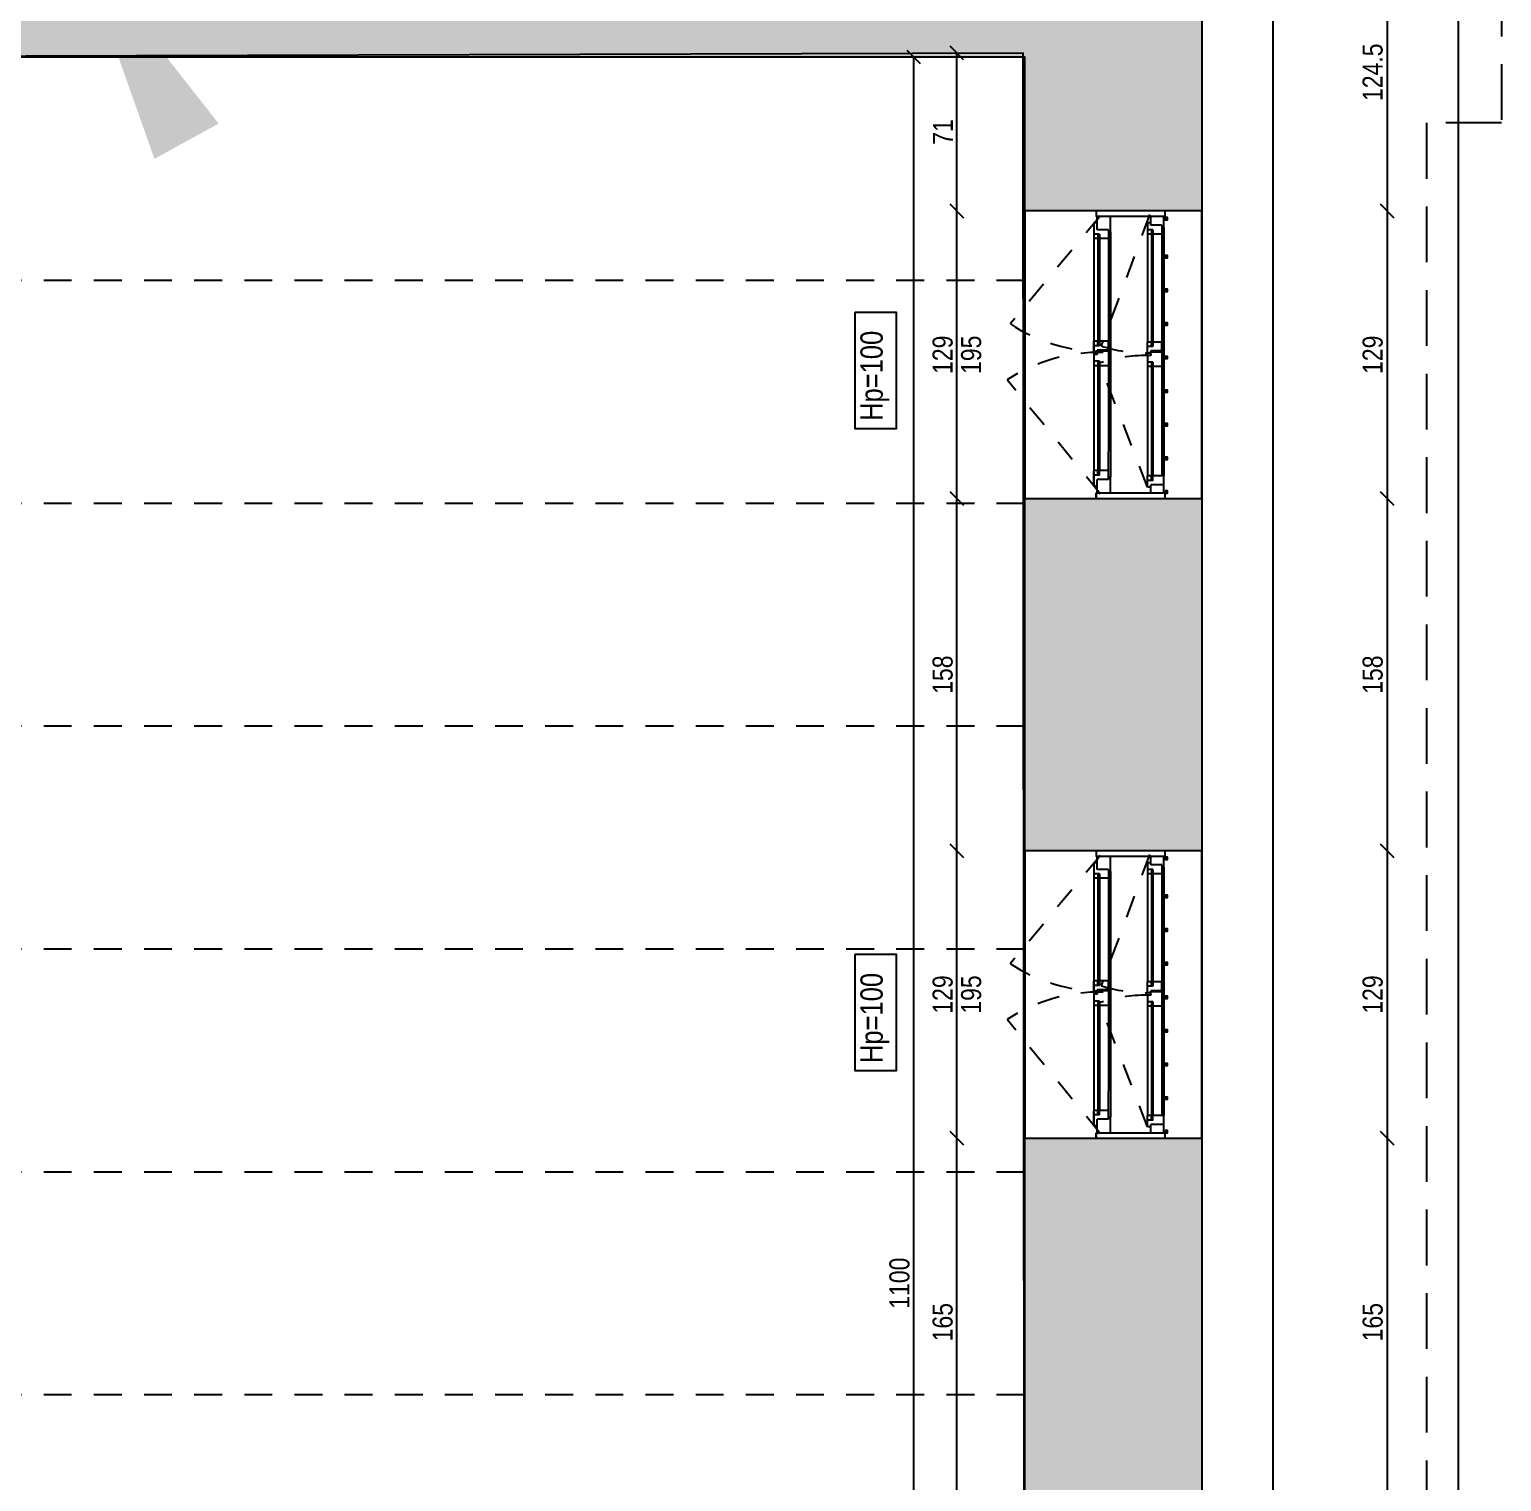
# Model space of a CAD drawing. Header units: metres. Extents: x 493 to 630, y -132 to -15.
# Drawn here: x 565.37 to 571.97, y -54.58 to -48.06 of the extents above; entities that cross this region are included whole.
import ezdxf
from ezdxf import colors
from ezdxf.entities.mleader import LeaderData, LeaderLine
from ezdxf.math import Vec2, Vec3

# ---------------------------------------------------------------- set-up
doc = ezdxf.new("R2010")
doc.units = ezdxf.units.M
doc.header["$MEASUREMENT"] = 0
doc.header["$PDMODE"] = 3
doc.linetypes.add('HIDDEN', pattern=[0.375, 0.25, -0.125])
doc.linetypes.add('HIDDEN2', pattern=[0.1875, 0.125, -0.0625])
for name, color, linetype in [('a_caramida', 2, 'Continuous'), ('a_cote_50', 9, 'Continuous'), ('a_grinzi', 253, 'HIDDEN'), ('a_pereti_hasuri', 253, 'Continuous'), ('a_punctat', 40, 'HIDDEN2'), ('a_scari_punctat', 40, 'HIDDEN2'), ('a_tamplarie_ferestre', 6, 'Continuous'), ('a_tamplarie_usi', 6, 'Continuous'), ('a_text', 7, 'Continuous'), ('a_vederi', 74, 'Continuous'), ('a_vederi subtiri', 124, 'Continuous'), ('sticla', 140, 'Continuous')]:
    doc.layers.add(name, color=color, linetype=linetype)
doc.layers.add('a_suprafete', color=7, linetype='Continuous', plot=False)
doc.styles.get("Standard").update_dxf_attribs({"font": 'ARIALN.TTF'})
doc.dimstyles.new('50 cote', dxfattribs={"dimtxt": 0.09, "dimasz": 0.06, "dimexe": 0, "dimexo": 0, "dimgap": 0.018, "dimtad": 1, "dimdec": 1, "dimlfac": 100, "dimrnd": 0.5, "dimdsep": 46, "dimtxsty": 'Standard', "dimblk": 'OBLIQUE', "dimcen": 0.00045, "dimclrd": 256, "dimclrt": 4, "dimadec": 1, "dimazin": 0, "dimtfac": 1, "dimtdec": 1, "dimtix": 1, "dimtofl": 0, "dimtmove": 0, "dimatfit": 3, "dimldrblk": 'OBLIQUE', "dimfxl": 0, "dimtolj": 1, "dimtzin": 0, "dimarcsym": 0})
pattern_1 = [(45, (-4876.954644, 8292.469365), (-0.04419417382, 0.04419417382), []), (45, (-4876.91045, 8292.469365), (-0.04419417382, 0.04419417382), [0.03125, -0.015625])]

# ---------------------------------------------------------------- blocks, each defined once
blk = doc.blocks.new('_Oblique')
at = {"color": 0, "linetype": 'ByBlock', "lineweight": -2}
blk.add_line((-0.5, -0.5), (0.5, 0.5), dxfattribs=at)
blk = doc.blocks.new('*D818')
at = {"layer": 'a_cote_50', "lineweight": -2, "ltscale": 0.3}
blk.add_line((569.3326, -59.1861), (569.3326, -48.1861), dxfattribs=at)
at = {"layer": 'Defpoints', "color": 0, "ltscale": 0.3}
for p in [(569.3326, -48.1861), (569.8301, -48.1861), (569.8301, -59.1861)]:
    blk.add_point(p, dxfattribs=at)
at = {"layer": 'a_cote_50', "lineweight": -2, "ltscale": 0.3, "xscale": 0.06, "yscale": 0.06, "zscale": 0.06}
for p, rotation in [((569.3326, -48.1861), 90), ((569.3326, -59.1861), 270)]:
    blk.add_blockref('_Oblique', p, dxfattribs=dict(at, rotation=rotation))
at = {"layer": 'a_cote_50', "color": 4, "ltscale": 0.3, "insert": (569.2686, -53.6861), "char_height": 0.09, "attachment_point": 5, "rotation": 90}
blk.add_mtext('\\A1;1100', dxfattribs=at)
blk = doc.blocks.new('*D823')
at = {"layer": 'a_cote_50', "lineweight": -2, "ltscale": 0.3}
blk.add_line((569.5263, -54.6861), (569.5263, -53.0361), dxfattribs=at)
at = {"layer": 'Defpoints', "color": 0, "ltscale": 0.3}
for p in [(569.5263, -53.0361), (569.8301, -53.0361), (569.8301, -54.6861)]:
    blk.add_point(p, dxfattribs=at)
at = {"layer": 'a_cote_50', "lineweight": -2, "ltscale": 0.3, "xscale": 0.06, "yscale": 0.06, "zscale": 0.06}
for p, rotation in [((569.5263, -53.0361), 90), ((569.5263, -54.6861), 270)]:
    blk.add_blockref('_Oblique', p, dxfattribs=dict(at, rotation=rotation))
at = {"layer": 'a_cote_50', "color": 4, "ltscale": 0.3, "insert": (569.4624, -53.8611), "char_height": 0.09, "attachment_point": 5, "rotation": 90}
blk.add_mtext('\\A1;165', dxfattribs=at)
blk = doc.blocks.new('*D824')
at = {"layer": 'a_cote_50', "lineweight": -2, "ltscale": 0.3}
blk.add_line((569.5263, -53.0361), (569.5263, -51.7461), dxfattribs=at)
at = {"layer": 'Defpoints', "color": 0, "ltscale": 0.3}
for p in [(569.5263, -51.7461), (569.8301, -51.7461), (569.8301, -53.0361)]:
    blk.add_point(p, dxfattribs=at)
at = {"layer": 'a_cote_50', "lineweight": -2, "ltscale": 0.3, "xscale": 0.06, "yscale": 0.06, "zscale": 0.06}
for p, rotation in [((569.5263, -51.7461), 90), ((569.5263, -53.0361), 270)]:
    blk.add_blockref('_Oblique', p, dxfattribs=dict(at, rotation=rotation))
at = {"layer": 'a_cote_50', "color": 4, "ltscale": 0.3, "char_height": 0.09, "attachment_point": 5, "rotation": 90}
for s, insert in [('\\A1;129', (569.4624, -52.3911)), ('\\A1;195', (569.5903, -52.3911))]:
    blk.add_mtext(s, dxfattribs=dict(at, insert=insert))
blk = doc.blocks.new('*D825')
at = {"layer": 'a_cote_50', "lineweight": -2, "ltscale": 0.3}
blk.add_line((569.5263, -51.7461), (569.5263, -50.1661), dxfattribs=at)
at = {"layer": 'Defpoints', "color": 0, "ltscale": 0.3}
for p in [(569.5263, -50.1661), (569.8301, -50.1661), (569.8301, -51.7461)]:
    blk.add_point(p, dxfattribs=at)
at = {"layer": 'a_cote_50', "lineweight": -2, "ltscale": 0.3, "xscale": 0.06, "yscale": 0.06, "zscale": 0.06}
for p, rotation in [((569.5263, -50.1661), 90), ((569.5263, -51.7461), 270)]:
    blk.add_blockref('_Oblique', p, dxfattribs=dict(at, rotation=rotation))
at = {"layer": 'a_cote_50', "color": 4, "ltscale": 0.3, "insert": (569.4624, -50.9561), "char_height": 0.09, "attachment_point": 5, "rotation": 90}
blk.add_mtext('\\A1;158', dxfattribs=at)
blk = doc.blocks.new('*D826')
at = {"layer": 'a_cote_50', "lineweight": -2, "ltscale": 0.3}
blk.add_line((569.5263, -50.1661), (569.5263, -48.8761), dxfattribs=at)
at = {"layer": 'Defpoints', "color": 0, "ltscale": 0.3}
for p in [(569.5263, -48.8761), (569.8301, -48.8761), (569.8301, -50.1661)]:
    blk.add_point(p, dxfattribs=at)
at = {"layer": 'a_cote_50', "lineweight": -2, "ltscale": 0.3, "xscale": 0.06, "yscale": 0.06, "zscale": 0.06}
for p, rotation in [((569.5263, -48.8761), 90), ((569.5263, -50.1661), 270)]:
    blk.add_blockref('_Oblique', p, dxfattribs=dict(at, rotation=rotation))
at = {"layer": 'a_cote_50', "color": 4, "ltscale": 0.3, "char_height": 0.09, "attachment_point": 5, "rotation": 90}
for s, insert in [('\\A1;129', (569.4624, -49.5211)), ('\\A1;195', (569.5903, -49.5211))]:
    blk.add_mtext(s, dxfattribs=dict(at, insert=insert))
blk = doc.blocks.new('*D827')
at = {"layer": 'a_cote_50', "lineweight": -2, "ltscale": 0.3}
blk.add_line((569.5263, -48.8761), (569.5263, -48.1673), dxfattribs=at)
at = {"layer": 'Defpoints', "color": 0, "ltscale": 0.3}
for p in [(569.5263, -48.1673), (569.8227, -48.1673), (569.8301, -48.8761)]:
    blk.add_point(p, dxfattribs=at)
at = {"layer": 'a_cote_50', "lineweight": -2, "ltscale": 0.3, "xscale": 0.06, "yscale": 0.06, "zscale": 0.06}
for p, rotation in [((569.5263, -48.1673), 90), ((569.5263, -48.8761), 270)]:
    blk.add_blockref('_Oblique', p, dxfattribs=dict(at, rotation=rotation))
at = {"layer": 'a_cote_50', "color": 4, "ltscale": 0.3, "insert": (569.4631, -48.5217), "char_height": 0.09, "attachment_point": 5, "rotation": 90}
blk.add_mtext('\\A1;71', dxfattribs=at)
blk = doc.blocks.new('tampalrie subsol')
at = {"layer": 'a_punctat', "ltscale": 0.3}
for p, q in [((570.1701, -48.8975), (569.7657, -49.3828)), ((570.3898, -48.8924), (570.1732, -49.4817)), ((570.3809, -50.1144), (570.166, -49.5585)), ((570.1701, -50.1459), (569.7515, -49.6336)), ((570.1701, -51.7675), (569.7657, -52.2528)), ((570.3898, -51.7624), (570.1732, -52.3517)), ((570.3809, -52.9844), (570.166, -52.4285)), ((570.1701, -53.0159), (569.7515, -52.5036))]:
    blk.add_line(p, q, dxfattribs=at)
for centre, radius, start, end in [((570.1716, -48.7726), 0.7328, 236.37324, 270.6636), ((570.1651, -50.2649), 0.7547, 88.69255, 123.23241), ((570.3809, -50.209), 0.685, 90.0324, 108.27952), ((570.3805, -48.8307), 0.6832, 252.33994, 270), ((570.1716, -51.6426), 0.7328, 236.37324, 270.6636), ((570.3805, -51.7007), 0.6832, 252.33994, 270), ((570.1651, -53.1349), 0.7547, 88.69255, 123.23241), ((570.3809, -53.079), 0.685, 90.0324, 108.27952)]:
    blk.add_arc(centre, radius, start, end, dxfattribs=at)
at = {"layer": 'a_tamplarie_usi'}
for p, q in [((570.1405, -48.9299), (570.1405, -48.9999)), ((570.1555, -48.9299), (570.1405, -48.9299)), ((570.1555, -48.9599), (570.1555, -48.8999)), ((570.2155, -48.9699), (570.2155, -48.8999)), ((570.3805, -48.9299), (570.3805, -48.9799)), ((570.3955, -48.9299), (570.3805, -48.9299)), ((570.3955, -48.9399), (570.3955, -48.8999)), ((570.4551, -48.9499), (570.4551, -48.8999)), ((570.1655, -48.9799), (570.1405, -48.9799)), ((570.1585, -48.9999), (570.1405, -48.9999)), ((570.2055, -48.9599), (570.1555, -48.9599)), ((570.1585, -48.9799), (570.1585, -48.9999)), ((570.1655, -48.9799), (570.1655, -48.9999)), ((570.2055, -48.9999), (570.1655, -48.9999)), ((570.2055, -48.9599), (570.2055, -48.9999)), ((570.2155, -48.9699), (570.2055, -48.9699)), ((570.4055, -48.9599), (570.3805, -48.9599)), ((570.3985, -48.9799), (570.3805, -48.9799)), ((570.4455, -48.9399), (570.3955, -48.9399)), ((570.3985, -48.9599), (570.3985, -48.9799)), ((570.4055, -48.9599), (570.4055, -48.9799)), ((570.4455, -48.9799), (570.4055, -48.9799)), ((570.4455, -48.9399), (570.4455, -48.9799)), ((570.4555, -48.9499), (570.4455, -48.9499)), ((570.1405, -49.5103), (570.1405, -49.4603)), ((570.1585, -49.4603), (570.1405, -49.4603)), ((570.1585, -49.4803), (570.1585, -49.4603)), ((570.2055, -49.4603), (570.1655, -49.4603)), ((570.1655, -49.4803), (570.1655, -49.4603)), ((570.2055, -49.5003), (570.2055, -49.4603)), ((570.3805, -49.5139), (570.3805, -49.4639)), ((570.3985, -49.4639), (570.3805, -49.4639)), ((570.3985, -49.4839), (570.3985, -49.4639)), ((570.4455, -49.4639), (570.4055, -49.4639)), ((570.4055, -49.4839), (570.4055, -49.4639)), ((570.4455, -49.5039), (570.4455, -49.4639)), ((570.1655, -49.4803), (570.1405, -49.4803)), ((570.1555, -49.5103), (570.1405, -49.5103)), ((570.1405, -49.5203), (570.1405, -49.5703)), ((570.1555, -49.5203), (570.1405, -49.5203)), ((570.1555, -49.5153), (570.1555, -49.5003)), ((570.2055, -49.5003), (570.1555, -49.5003)), ((570.2055, -49.5053), (570.1555, -49.5053)), ((570.1555, -49.5153), (570.1555, -49.5203)), ((570.2055, -49.5053), (570.2055, -49.5703)), ((570.4055, -49.4839), (570.3805, -49.4839)), ((570.3955, -49.5139), (570.3805, -49.5139)), ((570.3805, -49.5239), (570.3805, -49.5739)), ((570.3955, -49.5239), (570.3805, -49.5239)), ((570.3955, -49.5189), (570.3955, -49.5039)), ((570.4455, -49.5039), (570.3955, -49.5039)), ((570.4455, -49.5089), (570.3955, -49.5089)), ((570.3955, -49.5189), (570.3955, -49.5239)), ((570.4455, -49.5089), (570.4455, -49.5739)), ((570.1655, -49.5503), (570.1405, -49.5503)), ((570.1585, -49.5703), (570.1405, -49.5703)), ((570.1585, -49.5503), (570.1585, -49.5703)), ((570.1655, -49.5503), (570.1655, -49.5703)), ((570.2055, -49.5703), (570.1655, -49.5703)), ((570.4055, -49.5539), (570.3805, -49.5539)), ((570.3985, -49.5739), (570.3805, -49.5739)), ((570.3985, -49.5539), (570.3985, -49.5739)), ((570.4055, -49.5539), (570.4055, -49.5739)), ((570.4455, -49.5739), (570.4055, -49.5739)), ((570.1405, -50.1108), (570.1405, -50.0408)), ((570.1581, -50.0408), (570.1405, -50.0408)), ((570.1651, -50.0608), (570.1405, -50.0608)), ((570.1581, -50.0608), (570.1581, -50.0408)), ((570.2055, -50.0408), (570.1651, -50.0408)), ((570.1651, -50.0608), (570.1651, -50.0408)), ((570.2055, -50.0808), (570.2055, -50.0408)), ((570.1555, -50.1108), (570.1405, -50.1108)), ((570.1555, -50.1425), (570.1555, -50.0808)), ((570.2055, -50.0808), (570.1555, -50.0808)), ((570.2155, -50.0708), (570.2055, -50.0708)), ((570.2155, -50.1425), (570.2155, -50.0708)), ((570.3809, -50.1144), (570.3809, -50.0644)), ((570.3989, -50.0644), (570.3809, -50.0644)), ((570.4059, -50.0844), (570.3809, -50.0844)), ((570.3959, -50.1144), (570.3809, -50.1144)), ((570.3959, -50.1425), (570.3959, -50.1044)), ((570.4551, -50.1044), (570.3959, -50.1044)), ((570.3985, -50.0844), (570.3985, -50.0644)), ((570.4551, -50.0644), (570.4055, -50.0644)), ((570.4055, -50.0844), (570.4055, -50.0644)), ((570.4551, -50.1044), (570.4551, -50.0644)), ((570.4551, -50.1425), (570.4551, -50.1044)), ((570.1555, -51.8299), (570.1555, -51.7699)), ((570.2155, -51.8399), (570.2155, -51.7699)), ((570.3955, -51.8099), (570.3955, -51.7699)), ((570.4551, -51.8199), (570.4551, -51.7699)), ((570.1405, -51.7999), (570.1405, -51.8699)), ((570.1555, -51.7999), (570.1405, -51.7999)), ((570.2055, -51.8299), (570.1555, -51.8299)), ((570.2055, -51.8299), (570.2055, -51.8699)), ((570.2155, -51.8399), (570.2055, -51.8399)), ((570.3805, -51.7999), (570.3805, -51.8499)), ((570.3955, -51.7999), (570.3805, -51.7999)), ((570.4055, -51.8299), (570.3805, -51.8299)), ((570.4455, -51.8099), (570.3955, -51.8099)), ((570.3985, -51.8299), (570.3985, -51.8499)), ((570.4055, -51.8299), (570.4055, -51.8499)), ((570.4455, -51.8099), (570.4455, -51.8499)), ((570.4555, -51.8199), (570.4455, -51.8199)), ((570.1655, -51.8499), (570.1405, -51.8499)), ((570.1585, -51.8699), (570.1405, -51.8699)), ((570.1585, -51.8499), (570.1585, -51.8699)), ((570.1655, -51.8499), (570.1655, -51.8699)), ((570.2055, -51.8699), (570.1655, -51.8699)), ((570.3985, -51.8499), (570.3805, -51.8499)), ((570.4455, -51.8499), (570.4055, -51.8499)), ((570.1405, -52.3803), (570.1405, -52.3303)), ((570.1585, -52.3303), (570.1405, -52.3303)), ((570.1655, -52.3503), (570.1405, -52.3503)), ((570.1555, -52.3853), (570.1555, -52.3703)), ((570.2055, -52.3703), (570.1555, -52.3703)), ((570.1585, -52.3503), (570.1585, -52.3303)), ((570.2055, -52.3303), (570.1655, -52.3303)), ((570.1655, -52.3503), (570.1655, -52.3303)), ((570.2055, -52.3703), (570.2055, -52.3303)), ((570.3805, -52.3839), (570.3805, -52.3339)), ((570.3985, -52.3339), (570.3805, -52.3339)), ((570.4055, -52.3539), (570.3805, -52.3539)), ((570.3985, -52.3539), (570.3985, -52.3339)), ((570.4455, -52.3339), (570.4055, -52.3339)), ((570.4055, -52.3539), (570.4055, -52.3339)), ((570.4455, -52.3739), (570.4455, -52.3339)), ((570.1555, -52.3803), (570.1405, -52.3803)), ((570.1405, -52.3903), (570.1405, -52.4403)), ((570.1555, -52.3903), (570.1405, -52.3903)), ((570.1655, -52.4203), (570.1405, -52.4203)), ((570.2055, -52.3753), (570.1555, -52.3753)), ((570.1555, -52.3853), (570.1555, -52.3903)), ((570.1585, -52.4203), (570.1585, -52.4403)), ((570.1655, -52.4203), (570.1655, -52.4403)), ((570.2055, -52.3753), (570.2055, -52.4403)), ((570.3955, -52.3839), (570.3805, -52.3839)), ((570.3805, -52.3939), (570.3805, -52.4439)), ((570.3955, -52.3939), (570.3805, -52.3939)), ((570.4055, -52.4239), (570.3805, -52.4239)), ((570.3955, -52.3889), (570.3955, -52.3739)), ((570.4455, -52.3739), (570.3955, -52.3739)), ((570.4455, -52.3789), (570.3955, -52.3789)), ((570.3955, -52.3889), (570.3955, -52.3939)), ((570.3985, -52.4239), (570.3985, -52.4439)), ((570.4055, -52.4239), (570.4055, -52.4439)), ((570.4455, -52.3789), (570.4455, -52.4439)), ((570.1585, -52.4403), (570.1405, -52.4403)), ((570.2055, -52.4403), (570.1655, -52.4403)), ((570.3985, -52.4439), (570.3805, -52.4439)), ((570.4455, -52.4439), (570.4055, -52.4439)), ((570.1405, -52.9808), (570.1405, -52.9108)), ((570.1581, -52.9108), (570.1405, -52.9108)), ((570.1651, -52.9308), (570.1405, -52.9308)), ((570.1555, -53.0125), (570.1555, -52.9508)), ((570.2055, -52.9508), (570.1555, -52.9508)), ((570.1581, -52.9308), (570.1581, -52.9108)), ((570.2055, -52.9108), (570.1651, -52.9108)), ((570.1651, -52.9308), (570.1651, -52.9108)), ((570.2055, -52.9508), (570.2055, -52.9108)), ((570.2155, -52.9408), (570.2055, -52.9408)), ((570.2155, -53.0125), (570.2155, -52.9408)), ((570.3809, -52.9844), (570.3809, -52.9344)), ((570.3989, -52.9344), (570.3809, -52.9344)), ((570.4059, -52.9544), (570.3809, -52.9544)), ((570.3985, -52.9544), (570.3985, -52.9344)), ((570.4551, -52.9344), (570.4055, -52.9344)), ((570.4055, -52.9544), (570.4055, -52.9344)), ((570.4551, -52.9744), (570.4551, -52.9344)), ((570.1555, -52.9808), (570.1405, -52.9808)), ((570.3959, -52.9844), (570.3809, -52.9844)), ((570.3959, -53.0125), (570.3959, -52.9744)), ((570.4551, -52.9744), (570.3959, -52.9744)), ((570.4551, -53.0125), (570.4551, -52.9744))]:
    blk.add_line(p, q, dxfattribs=at)
for points in [[(570.4601, -48.8999), (570.4601, -48.8761), (570.1501, -48.8761), (570.1501, -48.8999)], [(570.4601, -50.1663), (570.4601, -50.1425), (570.1505, -50.1425), (570.1505, -50.1663)], [(570.4601, -51.7699), (570.4601, -51.7461), (570.1501, -51.7461), (570.1501, -51.7699)], [(570.4601, -53.0363), (570.4601, -53.0125), (570.1505, -53.0125), (570.1505, -53.0363)]]:
    blk.add_lwpolyline(points, close=True, dxfattribs=at)
for points in [[(570.1505, -50.1644), (570.1505, -50.1425)], [(570.1505, -50.1608), (570.1505, -50.1608)], [(570.4541, -50.154), (570.4541, -50.154)], [(570.1505, -53.0344), (570.1505, -53.0125)], [(570.1505, -53.0308), (570.1505, -53.0308)], [(570.4541, -53.024), (570.4541, -53.024)]]:
    blk.add_lwpolyline(points, dxfattribs=at)
at = {"layer": 'a_vederi subtiri'}
for p, q in [((570.1405, -48.9924), (570.1405, -50.1108)), ((570.3805, -48.9799), (570.3805, -49.4639)), ((570.3809, -49.5739), (570.3809, -50.0644)), ((570.1405, -51.8624), (570.1405, -52.9808)), ((570.3805, -51.8499), (570.3805, -52.3339)), ((570.3809, -52.4439), (570.3809, -52.9344))]:
    blk.add_line(p, q, dxfattribs=at)
for points in [[(570.2055, -48.9999), (570.2055, -49.8492), (570.2051, -50.0608)], [(570.2155, -48.9699), (570.2155, -49.8491), (570.2151, -50.0708)], [(570.4455, -48.9761), (570.4455, -49.8514), (570.4455, -50.0644)], [(570.4551, -48.9499), (570.4551, -50.0644), (570.4551, -50.0644)], [(570.2155, -51.8399), (570.2155, -52.7191), (570.2151, -52.9408)], [(570.4551, -51.8199), (570.4551, -52.9344), (570.4551, -52.9344)], [(570.2055, -51.8699), (570.2055, -52.7192), (570.2051, -52.9308)], [(570.4455, -51.8461), (570.4455, -52.7214), (570.4455, -52.9344)]]:
    blk.add_lwpolyline(points, dxfattribs=at)
at = {"layer": 'sticla'}
for p, q in [((570.1585, -48.9999), (570.1585, -49.4803)), ((570.1655, -48.9999), (570.1655, -49.4803)), ((570.3985, -48.9799), (570.3985, -49.4839)), ((570.4055, -48.9799), (570.4055, -49.4839)), ((570.1585, -49.5503), (570.1585, -50.0608)), ((570.1655, -49.5503), (570.1655, -50.0408)), ((570.3985, -49.5539), (570.3985, -50.0644)), ((570.4055, -49.5539), (570.4055, -50.0644)), ((570.1585, -51.8699), (570.1585, -52.3503)), ((570.1655, -51.8699), (570.1655, -52.3503)), ((570.3985, -51.8499), (570.3985, -52.3539)), ((570.4055, -51.8499), (570.4055, -52.3539)), ((570.1585, -52.4203), (570.1585, -52.9308)), ((570.1655, -52.4203), (570.1655, -52.9108)), ((570.3985, -52.4239), (570.3985, -52.9344)), ((570.4055, -52.4239), (570.4055, -52.9344))]:
    blk.add_line(p, q, dxfattribs=at)
blk = doc.blocks.new('*D1132')
at = {"layer": 'a_cote_50', "lineweight": -2, "ltscale": 0.3}
blk.add_line((14.3886, -21.9109), (14.3886, -23.1559), dxfattribs=at)
at = {"layer": 'Defpoints', "color": 0, "ltscale": 0.3}
for p in [(13.8882, -21.9109), (13.5582, -23.1559), (14.3886, -23.1559)]:
    blk.add_point(p, dxfattribs=at)
at = {"layer": 'a_cote_50', "lineweight": -2, "ltscale": 0.3, "xscale": 0.06, "yscale": 0.06, "zscale": 0.06}
for p, rotation in [((14.3886, -21.9109), 90), ((14.3886, -23.1559), 270)]:
    blk.add_blockref('_Oblique', p, dxfattribs=dict(at, rotation=rotation))
at = {"layer": 'a_cote_50', "color": 4, "ltscale": 0.3, "insert": (14.3246, -22.5334), "char_height": 0.09, "attachment_point": 5, "rotation": 90}
blk.add_mtext('\\A1;124.5', dxfattribs=at)
blk = doc.blocks.new('*D1133')
at = {"layer": 'a_cote_50', "lineweight": -2, "ltscale": 0.3}
blk.add_line((14.3886, -23.1559), (14.3886, -24.4459), dxfattribs=at)
at = {"layer": 'Defpoints', "color": 0, "ltscale": 0.3}
for p in [(13.5582, -23.1559), (13.5582, -24.4459), (14.3886, -24.4459)]:
    blk.add_point(p, dxfattribs=at)
at = {"layer": 'a_cote_50', "lineweight": -2, "ltscale": 0.3, "xscale": 0.06, "yscale": 0.06, "zscale": 0.06}
for p, rotation in [((14.3886, -23.1559), 90), ((14.3886, -24.4459), 270)]:
    blk.add_blockref('_Oblique', p, dxfattribs=dict(at, rotation=rotation))
at = {"layer": 'a_cote_50', "color": 4, "ltscale": 0.3, "insert": (14.3246, -23.8009), "char_height": 0.09, "attachment_point": 5, "rotation": 90}
blk.add_mtext('\\A1;129', dxfattribs=at)
blk = doc.blocks.new('*D1134')
at = {"layer": 'a_cote_50', "lineweight": -2, "ltscale": 0.3}
blk.add_line((14.3886, -24.4459), (14.3886, -26.0259), dxfattribs=at)
at = {"layer": 'Defpoints', "color": 0, "ltscale": 0.3}
for p in [(13.5582, -24.4459), (13.5582, -26.0259), (14.3886, -26.0259)]:
    blk.add_point(p, dxfattribs=at)
at = {"layer": 'a_cote_50', "lineweight": -2, "ltscale": 0.3, "xscale": 0.06, "yscale": 0.06, "zscale": 0.06}
for p, rotation in [((14.3886, -24.4459), 90), ((14.3886, -26.0259), 270)]:
    blk.add_blockref('_Oblique', p, dxfattribs=dict(at, rotation=rotation))
at = {"layer": 'a_cote_50', "color": 4, "ltscale": 0.3, "insert": (14.3246, -25.2359), "char_height": 0.09, "attachment_point": 5, "rotation": 90}
blk.add_mtext('\\A1;158', dxfattribs=at)
blk = doc.blocks.new('*D1135')
at = {"layer": 'a_cote_50', "lineweight": -2, "ltscale": 0.3}
blk.add_line((14.3886, -26.0259), (14.3886, -27.3159), dxfattribs=at)
at = {"layer": 'Defpoints', "color": 0, "ltscale": 0.3}
for p in [(13.5582, -26.0259), (13.5582, -27.3159), (14.3886, -27.3159)]:
    blk.add_point(p, dxfattribs=at)
at = {"layer": 'a_cote_50', "lineweight": -2, "ltscale": 0.3, "xscale": 0.06, "yscale": 0.06, "zscale": 0.06}
for p, rotation in [((14.3886, -26.0259), 90), ((14.3886, -27.3159), 270)]:
    blk.add_blockref('_Oblique', p, dxfattribs=dict(at, rotation=rotation))
at = {"layer": 'a_cote_50', "color": 4, "ltscale": 0.3, "insert": (14.3246, -26.6709), "char_height": 0.09, "attachment_point": 5, "rotation": 90}
blk.add_mtext('\\A1;129', dxfattribs=at)
blk = doc.blocks.new('*D1136')
at = {"layer": 'a_cote_50', "lineweight": -2, "ltscale": 0.3}
blk.add_line((14.3886, -27.3159), (14.3886, -28.9659), dxfattribs=at)
at = {"layer": 'Defpoints', "color": 0, "ltscale": 0.3}
for p in [(13.5582, -27.3159), (13.5582, -28.9659), (14.3886, -28.9659)]:
    blk.add_point(p, dxfattribs=at)
at = {"layer": 'a_cote_50', "lineweight": -2, "ltscale": 0.3, "xscale": 0.06, "yscale": 0.06, "zscale": 0.06}
for p, rotation in [((14.3886, -27.3159), 90), ((14.3886, -28.9659), 270)]:
    blk.add_blockref('_Oblique', p, dxfattribs=dict(at, rotation=rotation))
at = {"layer": 'a_cote_50', "color": 4, "ltscale": 0.3, "insert": (14.3246, -28.1409), "char_height": 0.09, "attachment_point": 5, "rotation": 90}
blk.add_mtext('\\A1;165', dxfattribs=at)
blk = doc.blocks.new('*D1063')
at = {"layer": 'a_cote_50', "lineweight": -2, "ltscale": 0.3}
blk.add_line((14.7097, -67.0744), (14.7097, -14.5658), dxfattribs=at)
at = {"layer": 'Defpoints', "color": 0, "ltscale": 0.3}
for p in [(11.6782, -14.5658), (14.7097, -14.5658), (11.6782, -67.0744)]:
    blk.add_point(p, dxfattribs=at)
at = {"layer": 'a_cote_50', "lineweight": -2, "ltscale": 0.3, "xscale": 0.06, "yscale": 0.06, "zscale": 0.06}
for p, rotation in [((14.7097, -14.5658), 90), ((14.7097, -67.0744), 270)]:
    blk.add_blockref('_Oblique', p, dxfattribs=dict(at, rotation=rotation))
at = {"layer": 'a_cote_50', "color": 4, "ltscale": 0.3, "insert": (14.6458, -40.8201), "char_height": 0.09, "attachment_point": 5, "rotation": 90}
blk.add_mtext('\\A1;5251', dxfattribs=at)
blk = doc.blocks.new('COTE EXY')
at = {"layer": 'a_cote_50', "ltscale": 0.3}
dim = blk.add_linear_dim(base=(14.7097, -14.5658), p1=(11.6782, -67.0744), p2=(11.6782, -14.5658), angle=90, dimstyle='50 cote', dxfattribs=at)
dim.commit()
dim.dimension.update_dxf_attribs({"geometry": '*D1063', "text_midpoint": (14.6458, -40.8201)})
for base, p1, p2, picture, middle in [((14.3886, -23.1559), (13.8882, -21.9109), (13.5582, -23.1559), '*D1132', (14.3246, -22.5334)), ((14.3886, -24.4459), (13.5582, -23.1559), (13.5582, -24.4459), '*D1133', (14.3246, -23.8009)), ((14.3886, -26.0259), (13.5582, -24.4459), (13.5582, -26.0259), '*D1134', (14.3246, -25.2359)), ((14.3886, -27.3159), (13.5582, -26.0259), (13.5582, -27.3159), '*D1135', (14.3246, -26.6709)), ((14.3886, -28.9659), (13.5582, -27.3159), (13.5582, -28.9659), '*D1136', (14.3246, -28.1409))]:
    dim = blk.add_linear_dim(base=base, p1=p1, p2=p2, angle=90, dimstyle='50 cote', override={"dimtmove": 1}, dxfattribs=at)
    dim.commit()
    dim.dimension.update_dxf_attribs({"geometry": picture, "text_midpoint": middle})

msp = doc.modelspace()

# ---------------------------------------------------------------- hatches: boundary and pattern name
at = {"layer": 'a_pereti_hasuri', "ltscale": 0.3}
h = msp.add_hatch(dxfattribs=at)
h.set_pattern_fill('ANSI33', color=256, scale=0.25, style=0)
h.set_pattern_definition(pattern_1)
h.paths.add_polyline_path([(565.6761, -47.485), (570.1262, -47.6173), (570.1262, -46.4511), (570.9553, -46.4511), (570.9553, -47.6311), (570.6253, -47.6311), (570.6253, -48.8761), (569.8301, -48.8761), (569.8301, -48.1861), (563.8542, -48.1861), (563.8542, -54.3561), (563.0542, -54.3561), (563.0542, -54.4961), (562.8951, -54.4961), (562.8951, -52.0861), (563.3451, -52.0861), (563.3451, -51.0861), (562.8951, -51.0861), (562.8951, -49.7961), (563.3951, -49.7961), (563.3951, -49.7661), (563.3951, -48.5561), (562.8951, -48.5561), (562.8951, -48.1261), (562.3151, -48.1261), (562.3151, -48.0271), (562.3851, -48.0271), (562.3851, -47.3871), (564.6761, -47.4552), (564.6761, -47.9552), (565.6761, -47.9552)])
h = msp.add_hatch(dxfattribs=at)
h.set_pattern_fill('ANSI33', color=256, scale=0.25, style=0)
h.set_pattern_definition(pattern_1)
h.paths.add_polyline_path([(570.6253, -57.5561), (569.8301, -57.5561), (569.8301, -55.9761), (570.6253, -55.9761)])
h.paths.add_polyline_path([(570.6253, -54.6861), (569.8301, -54.6861), (569.8301, -53.0361), (570.6253, -53.0361)])
h.paths.add_polyline_path([(570.6253, -51.7461), (569.8301, -51.7461), (569.8301, -50.1661), (570.6253, -50.1661)])

# ---------------------------------------------------------------- linework, layer by layer
at = {"layer": 'a_caramida', "ltscale": 0.3}
msp.add_lwpolyline([(570.6253, -47.6311), (570.6253, -48.8761), (569.8301, -48.8761), (569.8301, -48.1861), (563.8542, -48.1861), (563.8542, -54.3561), (563.0542, -54.3561), (563.0542, -54.4961), (562.8951, -54.4961), (562.8951, -52.0861), (563.3451, -52.0861), (563.3451, -51.0861), (562.8951, -51.0861), (562.8951, -49.7961), (563.3951, -49.7961), (563.3951, -49.7661), (563.3951, -48.5561), (562.8951, -48.5561), (562.8951, -48.1261), (562.3151, -48.1261), (562.3151, -48.0271)], dxfattribs=at)
for points in [[(570.6253, -51.7461), (569.8301, -51.7461), (569.8301, -50.1661), (570.6253, -50.1661)], [(570.6253, -54.6861), (569.8301, -54.6861), (569.8301, -53.0361), (570.6253, -53.0361)]]:
    msp.add_lwpolyline(points, close=True, dxfattribs=at)
at = {"layer": 'a_cote_50', "ltscale": 0.3}
for p, q in [((570.6253, -50.1661), (570.6253, -48.8761)), ((570.6253, -53.0361), (570.6253, -51.7461))]:
    msp.add_line(p, q, dxfattribs=at)
for points in [[(568.7453, -89.1211), (570.9453, -89.1211), (570.9453, -40.2745), (567.4818, -40.5631), (568.5645, -28.8028), (539.9527, -21.8688), (539.835, -22.3547), (536.1514, -21.462), (536.2469, -30.2915), (538.1811, -30.7603), (536.881, -36.125), (548.6367, -38.9739), (557.2625, -41.0914), (557.2618, -51.3164), (560.1356, -51.3166), (560.1356, -58.222), (560.1356, -71.7996), (557.2551, -71.7996), (557.3251, -78.5696), (553.7851, -78.5696), (553.7851, -89.1211), (570.9453, -89.1211)], [(570.6253, -47.6311), (570.6253, -59.2511), (570.7953, -59.2511), (570.7953, -59.8811), (570.6253, -59.8811), (570.6253, -60.0711), (570.2953, -60.0711), (570.2953, -62.2811), (570.6253, -62.2811), (570.6253, -62.4711), (570.7953, -62.4711), (570.7953, -63.1111), (570.6253, -63.1111), (570.6253, -74.7411), (570.8655, -74.7411), (570.8664, -81.6911), (570.9453, -81.6911), (570.9453, -89.1211), (568.7453, -89.1211), (568.7453, -92.7946), (506.1203, -92.7946)]]:
    msp.add_lwpolyline(points, dxfattribs=at)
for points in [[(570.4601, -48.9054), (570.4601, -48.9154), (570.4701, -48.9154), (570.4701, -48.9054)], [(570.4601, -49.076), (570.4601, -49.086), (570.4701, -49.086), (570.4701, -49.076)], [(570.4601, -49.2268), (570.4601, -49.2368), (570.4701, -49.2368), (570.4701, -49.2268)], [(570.4601, -49.3776), (570.4601, -49.3876), (570.4701, -49.3876), (570.4701, -49.3776)], [(570.4601, -49.5285), (570.4601, -49.5385), (570.4701, -49.5385), (570.4701, -49.5285)], [(570.4601, -49.6793), (570.4601, -49.6893), (570.4701, -49.6893), (570.4701, -49.6793)], [(570.4601, -49.8301), (570.4601, -49.8401), (570.4701, -49.8401), (570.4701, -49.8301)], [(570.4601, -49.981), (570.4601, -49.991), (570.4701, -49.991), (570.4701, -49.981)], [(570.4601, -50.1318), (570.4601, -50.1418), (570.4701, -50.1418), (570.4701, -50.1318)], [(570.4601, -51.7754), (570.4601, -51.7854), (570.4701, -51.7854), (570.4701, -51.7754)], [(570.4601, -51.946), (570.4601, -51.956), (570.4701, -51.956), (570.4701, -51.946)], [(570.4601, -52.0968), (570.4601, -52.1068), (570.4701, -52.1068), (570.4701, -52.0968)], [(570.4601, -52.2476), (570.4601, -52.2576), (570.4701, -52.2576), (570.4701, -52.2476)], [(570.4601, -52.3985), (570.4601, -52.4085), (570.4701, -52.4085), (570.4701, -52.3985)], [(570.4601, -52.5493), (570.4601, -52.5593), (570.4701, -52.5593), (570.4701, -52.5493)], [(570.4601, -52.7001), (570.4601, -52.7101), (570.4701, -52.7101), (570.4701, -52.7001)], [(570.4601, -52.851), (570.4601, -52.861), (570.4701, -52.861), (570.4701, -52.851)], [(570.4601, -53.0018), (570.4601, -53.0118), (570.4701, -53.0118), (570.4701, -53.0018)]]:
    msp.add_lwpolyline(points, close=True, dxfattribs=at)
at = {"layer": 'a_grinzi', "ltscale": 0.5}
for p, q in [((563.8542, -49.1861), (569.8301, -49.1861)), ((563.8542, -50.1861), (569.8301, -50.1861)), ((563.8542, -51.1861), (569.8301, -51.1861)), ((563.8542, -52.1861), (569.8301, -52.1861)), ((563.8542, -53.1861), (569.8301, -53.1861)), ((563.8542, -54.1861), (569.8301, -54.1861))]:
    msp.add_line(p, q, dxfattribs=at)
at = {"layer": 'a_scari_punctat', "ltscale": 2}
msp.add_lwpolyline([(571.9632, -39.2176), (571.9695, -48.4811), (571.6331, -48.4811), (571.6331, -89.7166), (569.5132, -89.7166), (569.5132, -93.3901), (505.4682, -93.3901)], dxfattribs=at)
at = {"layer": 'a_suprafete', "ltscale": 0.3}
msp.add_lwpolyline([(563.0842, -55.9761), (563.8842, -55.9761), (563.8868, -59.1861), (564.0842, -59.1861), (564.0842, -59.5361), (565.0842, -59.5361), (565.0842, -59.1861), (569.8301, -59.1861), (569.8227, -48.1673), (563.8542, -48.1861), (563.8542, -54.3561), (563.0842, -54.3561)], close=True, dxfattribs=at)
at = {"layer": 'a_text'}
for points in [[(569.0683, -49.3313), (569.0683, -49.8514), (569.255, -49.8514), (569.255, -49.3313)], [(569.0683, -52.212), (569.0683, -52.7321), (569.255, -52.7321), (569.255, -52.212)]]:
    msp.add_lwpolyline(points, close=True, dxfattribs=at)
at = {"layer": 'a_vederi', "ltscale": 0.3}
for p, q in [((569.8301, -48.8761), (569.8301, -50.1661)), ((569.8301, -51.7461), (569.8301, -53.0361))]:
    msp.add_line(p, q, dxfattribs=at)

# ---------------------------------------------------------------- block references
at = {"layer": 'a_cote_50'}
msp.add_blockref('COTE EXY', (557.0671, -25.7202), dxfattribs=at)
at = {"layer": 'a_tamplarie_ferestre'}
msp.add_blockref('tampalrie subsol', (0, 0), dxfattribs=at)

# ---------------------------------------------------------------- texts
at = {"layer": 'a_text', "char_height": 0.1, "width": 1.87247, "attachment_point": 9, "rotation": 90}
for insert in [(569.2233, -49.4135), (569.2233, -52.2942)]:
    msp.add_mtext('\\A1;Hp=100', dxfattribs=dict(at, insert=insert))

# ---------------------------------------------------------------- dimensions: what is measured, and where the dimension line sits
at = {"layer": 'a_cote_50', "ltscale": 0.3}
for base, p1, p2, picture, middle in [((569.5263, -48.1673), (569.8301, -48.8761), (569.8227, -48.1673), '*D827', (569.4631, -48.5217)), ((569.5263, -50.1661), (569.8301, -51.7461), (569.8301, -50.1661), '*D825', (569.4624, -50.9561)), ((569.5263, -53.0361), (569.8301, -54.6861), (569.8301, -53.0361), '*D823', (569.4624, -53.8611))]:
    dim = msp.add_linear_dim(base=base, p1=p1, p2=p2, angle=90, dimstyle='50 cote', override={"dimtmove": 1}, dxfattribs=at)
    dim.commit()
    dim.dimension.update_dxf_attribs({"geometry": picture, "text_midpoint": middle})
dim = msp.add_linear_dim(base=(569.3326, -48.1861), p1=(569.8301, -59.1861), p2=(569.8301, -48.1861), angle=90, dimstyle='50 cote', dxfattribs=at)
dim.commit()
dim.dimension.update_dxf_attribs({"geometry": '*D818', "text_midpoint": (569.2686, -53.6861)})
for base, p1, p2, picture, middle in [((569.5263, -48.8761), (569.8301, -50.1661), (569.8301, -48.8761), '*D826', (569.5263, -49.5211)), ((569.5263, -51.7461), (569.8301, -53.0361), (569.8301, -51.7461), '*D824', (569.5263, -52.3911))]:
    dim = msp.add_linear_dim(base=base, p1=p1, p2=p2, angle=90, text='<>\\X195', dimstyle='50 cote', override={"dimtmove": 1}, dxfattribs=at)
    dim.commit()
    dim.dimension.update_dxf_attribs({"geometry": picture, "text_midpoint": middle})

# ---------------------------------------------------------------- leaders
ml = msp.add_multileader_mtext('Standard')
ml.set_content('niș{\\fArial Narrow|b0|i0|c238|p34;ă depozitare}', color=256)
ml.set_leader_properties()
ml.build(insert=Vec2(0, 0))
ml.multileader.update_dxf_attribs({"text_left_attachment_type": 6, "text_right_attachment_type": 6, "dogleg_length": 0.1, "arrow_head_size": 0})
ctx = ml.context
ctx.base_point, ctx.char_height, ctx.arrow_head_size, ctx.landing_gap_size, ctx.plane_origin = Vec3(565.8699, -48.0178), 0.1, 0, 0.01, Vec3(565.5878, -47.6468)
ctx.left_attachment, ctx.right_attachment = 6, 6
notes = []
notes.append((ctx, [(1, (1, 1, 0), (565.7699, -48.0178), (1, 0), 0.1, [(0, [(565.5878, -47.6868)], 0, [])])]))
ctx.mtext.insert, ctx.mtext.flow_direction = Vec3(565.8799, -47.8884), 5
for ctx, leaders in notes:
    for number, flags, end, landing, length, lines in leaders:
        leader = LeaderData()
        leader.index, (leader.has_last_leader_line, leader.has_dogleg_vector, leader.attachment_direction) = number, flags
        leader.last_leader_point, leader.dogleg_vector, leader.dogleg_length = Vec3(end), Vec3(landing), length
        for number, points, colour, breaks in lines:
            line = LeaderLine()
            line.index, line.vertices, line.color, line.breaks = number, Vec3.list(points), colors.encode_raw_color(colour), breaks
            leader.lines.append(line)
        ctx.leaders.append(leader)

doc.saveas('drawing.dxf')
